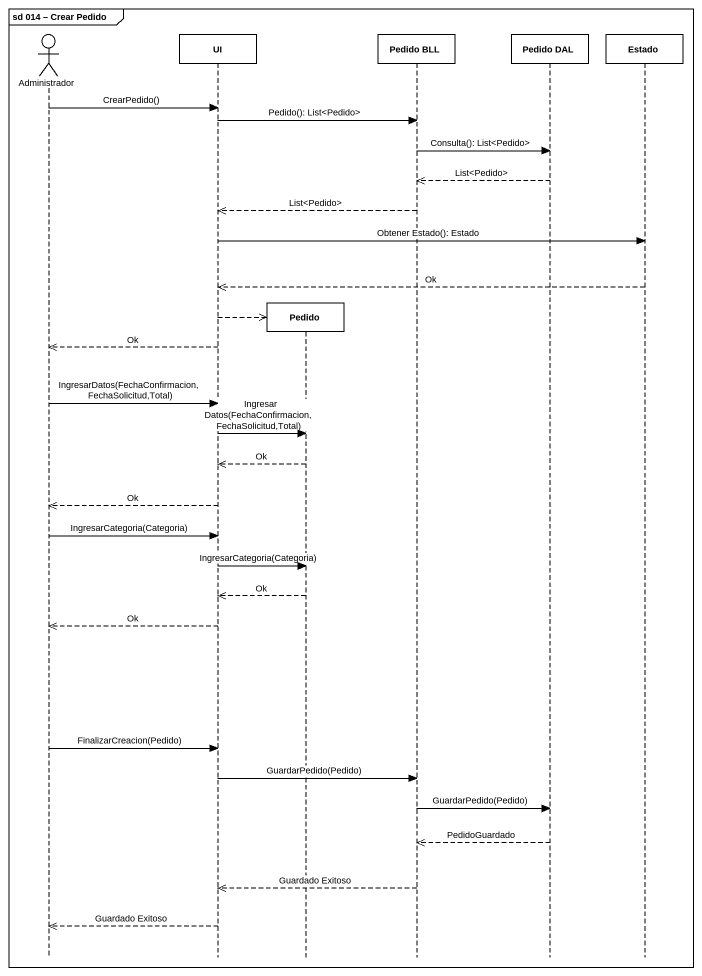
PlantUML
@startuml
mainframe sd 014 – Crear Pedido
hide footbox
actor Administrador
participant UI
participant Pedido
participant "Pedido BLL" as Pedido_BLL
participant "Pedido DAL" as Pedido_DAL
participant Estado

Administrador -> UI : CrearPedido()
UI -> Pedido_BLL : Pedido(): List<Pedido>
Pedido_BLL -> Pedido_DAL : Consulta(): List<Pedido>
Pedido_DAL -->> Pedido_BLL : List<Pedido>
Pedido_BLL -->> UI : List<Pedido>
UI -> Estado : Obtener Estado(): Estado
Estado -->> UI : Ok
UI -->> Pedido **
UI -->> Administrador : Ok
Administrador -> UI : IngresarDatos(FechaConfirmacion,FechaSolicitud,Total)
UI -> Pedido : Ingresar Datos(FechaConfirmacion,FechaSolicitud,Total)
Pedido -->> UI : Ok
UI -->> Administrador : Ok
Administrador -> UI : IngresarCategoria(Categoria)
UI -> Pedido : IngresarCategoria(Categoria)
Pedido -->> UI : Ok
UI -->> Administrador : Ok
Administrador -> UI : FinalizarCreacion(Pedido)
UI -> Pedido_BLL : GuardarPedido(Pedido)
Pedido_BLL -> Pedido_DAL : GuardarPedido(Pedido)
Pedido_DAL -->> Pedido_BLL : PedidoGuardado
Pedido_BLL -->> UI : Guardado Exitoso
UI -->> Administrador : Guardado Exitoso
@enduml
